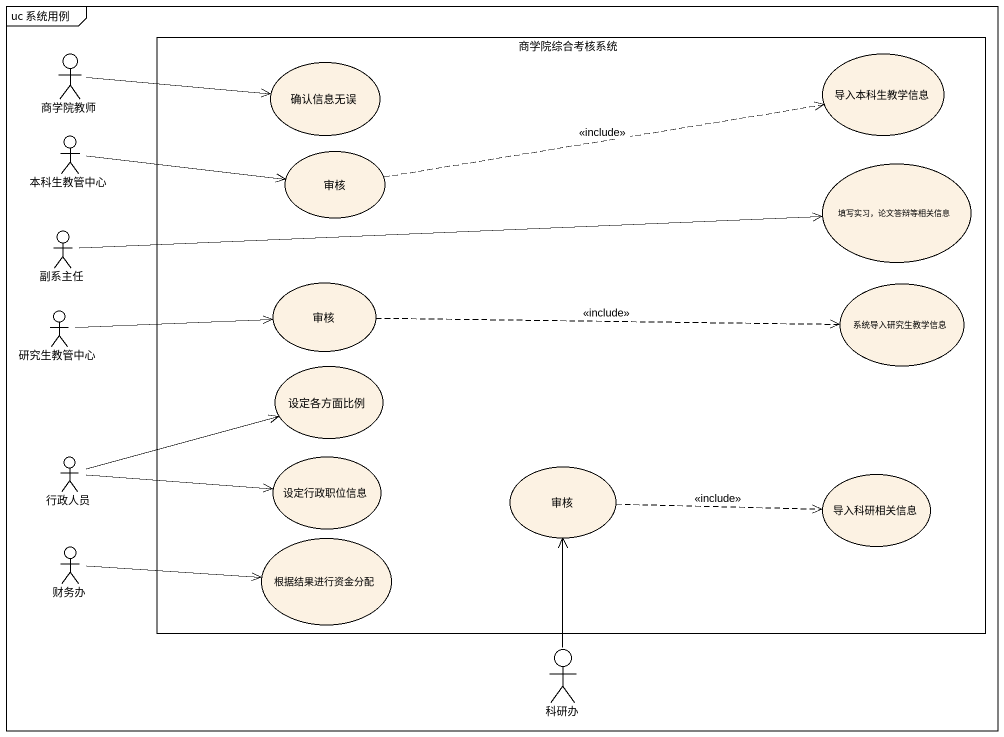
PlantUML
@startuml
mainframe uc 系统用例
rectangle 商学院综合考核系统 {
  usecase 确认信息无误
  usecase 导入本科生教学信息
  usecase 审核
  usecase "填写实习，论文答辩等相关信息" as 填写实习_论文答辩等相关信息
  usecase "审核" as 审核_2
  usecase 系统导入研究生教学信息
  usecase 设定各方面比例
  usecase 设定行政职位信息
  usecase "审核" as 审核_3
  usecase 导入科研相关信息
  usecase 根据结果进行资金分配
}
actor 商学院教师
actor 本科生教管中心
actor 副系主任
actor 研究生教管中心
actor 行政人员
actor 财务办
actor 科研办
商学院教师 -right-> 确认信息无误
本科生教管中心 -right-> 审核
审核 .right.> 导入本科生教学信息 : <<include>>
副系主任 -right-> 填写实习_论文答辩等相关信息
研究生教管中心 -right-> 审核_2
审核_2 .right.> 系统导入研究生教学信息 : <<include>>
行政人员 -right-> 设定各方面比例
行政人员 -right-> 设定行政职位信息
审核_3 .right.> 导入科研相关信息 : <<include>>
财务办 -right-> 根据结果进行资金分配
科研办 -up-> 审核_3
@enduml
